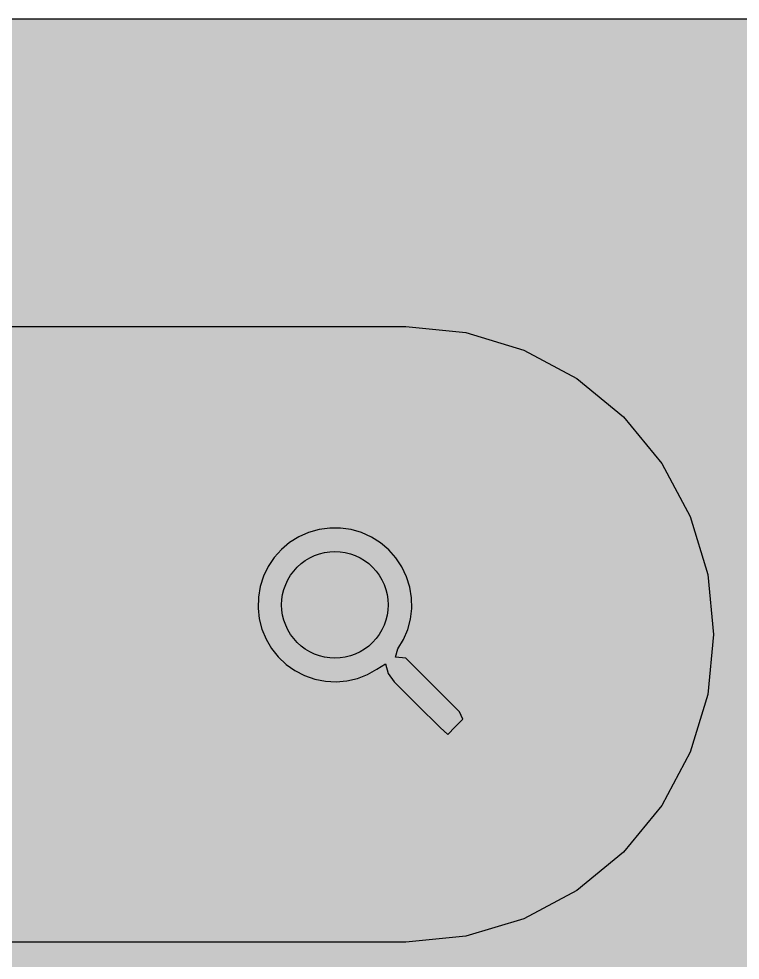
# Model space of a CAD drawing. Extents: x 0 to 1265, y 1 to 2486.
# Drawn here: x 884.8 to 945.7, y 2406.5 to 2486 of the extents above; entities that cross this region are included whole.
import ezdxf

# ---------------------------------------------------------------- set-up
doc = ezdxf.new("R2010")
doc.units = 0

msp = doc.modelspace()

# ---------------------------------------------------------------- hatches: boundary and pattern name
at = {"true_color": 0x1f1f1f}
msp.add_hatch(color=256, dxfattribs=at).paths.add_polyline_path([(0, 2486), (1265, 2486), (1265, 0.656), (0, 0.656)], flags=0)
at = {"true_color": 0x4d5156}
msp.add_hatch(color=256, dxfattribs=at).paths.add_polyline_path([(244.5, 2460), (917.5, 2460), (917.5, 2460), (922.572, 2459.5), (927.45, 2458.021), (931.945, 2455.618), (935.885, 2452.385), (939.118, 2448.445), (941.521, 2443.95), (943, 2439.072), (943.5, 2434), (943.5, 2434), (943.5, 2434), (943, 2428.928), (941.521, 2424.05), (939.118, 2419.555), (935.885, 2415.615), (931.945, 2412.382), (927.45, 2409.979), (922.572, 2408.5), (917.5, 2408), (244.5, 2408), (244.5, 2408), (239.428, 2408.5), (234.55, 2409.979), (230.055, 2412.382), (226.115, 2415.615), (222.882, 2419.555), (220.479, 2424.05), (219, 2428.928), (218.5, 2434), (218.5, 2434), (218.5, 2434), (219, 2439.072), (220.479, 2443.95), (222.882, 2448.445), (226.115, 2452.385), (230.055, 2455.618), (234.55, 2458.021), (239.428, 2459.5), (244.5, 2460)], flags=0)
at = {"true_color": 0xbfbfbf}
h = msp.add_hatch(color=256, dxfattribs=at)
h.paths.add_polyline_path([(917.5, 2432), (916.621, 2432.086), (916.828, 2432.781), (917.297, 2433.563), (917.653, 2434.403), (917.886, 2435.285), (917.993, 2436.192), (917.972, 2437.104), (917.825, 2438.004), (917.552, 2438.875), (917.16, 2439.699), (916.656, 2440.459), (916.05, 2441.142), (915.356, 2441.734), (914.585, 2442.223), (913.754, 2442.599), (912.878, 2442.854), (911.974, 2442.983), (911.062, 2442.985), (910.158, 2442.861), (909.28, 2442.611), (908.447, 2442.24), (907.674, 2441.755), (906.976, 2441.167), (906.367, 2440.488), (905.858, 2439.73), (905.461, 2438.909), (905.183, 2438.04), (905.031, 2437.14), (905.006, 2436.228), (905.107, 2435.321), (905.334, 2434.438), (905.684, 2433.595), (906.148, 2432.81), (906.718, 2432.097), (907.382, 2431.471), (908.126, 2430.943), (908.937, 2430.525), (909.799, 2430.225), (910.695, 2430.049), (911.606, 2430.001), (912.515, 2430.079), (913.404, 2430.285), (914.255, 2430.614), (915.051, 2431.059), (915.774, 2431.525), (916, 2430.703), (916.503, 2429.998), (917.149, 2429.353), (917.796, 2428.708), (918.442, 2428.063), (919.088, 2427.418), (919.735, 2426.773), (920.381, 2426.128), (921.028, 2425.538), (921.673, 2426.183), (922.319, 2426.829), (922.016, 2427.475), (921.371, 2428.122), (920.725, 2428.768), (920.08, 2429.414), (919.435, 2430.061), (918.79, 2430.707), (918.145, 2431.354), (917.5, 2432)], flags=0)
h.paths.add_polyline_path([(911.5, 2432), (911.059, 2432.021), (910.622, 2432.085), (910.193, 2432.192), (909.777, 2432.34), (909.377, 2432.529), (908.998, 2432.756), (908.644, 2433.02), (908.316, 2433.316), (908.02, 2433.644), (907.756, 2433.998), (907.529, 2434.377), (907.34, 2434.777), (907.192, 2435.193), (907.085, 2435.622), (907.021, 2436.059), (907, 2436.5), (907.021, 2436.941), (907.085, 2437.378), (907.192, 2437.807), (907.34, 2438.223), (907.529, 2438.623), (907.756, 2439.002), (908.02, 2439.356), (908.316, 2439.684), (908.644, 2439.98), (908.998, 2440.244), (909.377, 2440.471), (909.777, 2440.66), (910.193, 2440.808), (910.622, 2440.915), (911.059, 2440.979), (911.5, 2441), (911.941, 2440.979), (912.378, 2440.915), (912.807, 2440.808), (913.223, 2440.66), (913.623, 2440.471), (914.002, 2440.244), (914.356, 2439.98), (914.684, 2439.684), (914.98, 2439.356), (915.244, 2439.002), (915.471, 2438.623), (915.66, 2438.223), (915.808, 2437.807), (915.915, 2437.378), (915.979, 2436.941), (916, 2436.5), (915.979, 2436.059), (915.915, 2435.622), (915.808, 2435.193), (915.66, 2434.777), (915.471, 2434.377), (915.244, 2433.998), (914.98, 2433.644), (914.684, 2433.316), (914.356, 2433.02), (914.002, 2432.756), (913.623, 2432.529), (913.223, 2432.34), (912.807, 2432.192), (912.378, 2432.085), (911.941, 2432.021), (911.5, 2432)], flags=0)

# ---------------------------------------------------------------- linework, layer by layer
at = {"true_color": 0x1f1f1f}
msp.add_lwpolyline([(0, 2486), (1265, 2486), (1265, 0.656), (0, 0.656)], close=True, dxfattribs=at)
at = {"true_color": 0x4d5156}
msp.add_lwpolyline([(244.5, 2460), (917.5, 2460), (917.5, 2460), (922.572, 2459.5), (927.45, 2458.021), (931.945, 2455.618), (935.885, 2452.385), (939.118, 2448.445), (941.521, 2443.95), (943, 2439.072), (943.5, 2434), (943.5, 2434), (943.5, 2434), (943, 2428.928), (941.521, 2424.05), (939.118, 2419.555), (935.885, 2415.615), (931.945, 2412.382), (927.45, 2409.979), (922.572, 2408.5), (917.5, 2408), (244.5, 2408)], dxfattribs=at)
at = {"true_color": 0xbfbfbf}
for points in [[(917.5, 2432), (916.621, 2432.086), (916.828, 2432.781), (917.297, 2433.563), (917.653, 2434.403), (917.886, 2435.285), (917.993, 2436.192), (917.972, 2437.104), (917.825, 2438.004), (917.552, 2438.875), (917.16, 2439.699), (916.656, 2440.459), (916.05, 2441.142), (915.356, 2441.734), (914.585, 2442.223), (913.754, 2442.599), (912.878, 2442.854), (911.974, 2442.983), (911.062, 2442.985), (910.158, 2442.861), (909.28, 2442.611), (908.447, 2442.24), (907.674, 2441.755), (906.976, 2441.167), (906.367, 2440.488), (905.858, 2439.73), (905.461, 2438.909), (905.183, 2438.04), (905.031, 2437.14), (905.006, 2436.228), (905.107, 2435.321), (905.334, 2434.438), (905.684, 2433.595), (906.148, 2432.81), (906.718, 2432.097), (907.382, 2431.471), (908.126, 2430.943), (908.937, 2430.525), (909.799, 2430.225), (910.695, 2430.049), (911.606, 2430.001), (912.515, 2430.079), (913.404, 2430.285), (914.255, 2430.614), (915.051, 2431.059), (915.774, 2431.525), (916, 2430.703), (916.503, 2429.998), (917.149, 2429.353), (917.796, 2428.708), (918.442, 2428.063), (919.088, 2427.418), (919.735, 2426.773), (920.381, 2426.128), (921.028, 2425.538), (921.673, 2426.183), (922.319, 2426.829), (922.016, 2427.475), (921.371, 2428.122), (920.725, 2428.768), (920.08, 2429.414), (919.435, 2430.061), (918.79, 2430.707), (918.145, 2431.354), (917.5, 2432)], [(911.5, 2432), (911.059, 2432.021), (910.622, 2432.085), (910.193, 2432.192), (909.777, 2432.34), (909.377, 2432.529), (908.998, 2432.756), (908.644, 2433.02), (908.316, 2433.316), (908.02, 2433.644), (907.756, 2433.998), (907.529, 2434.377), (907.34, 2434.777), (907.192, 2435.193), (907.085, 2435.622), (907.021, 2436.059), (907, 2436.5), (907.021, 2436.941), (907.085, 2437.378), (907.192, 2437.807), (907.34, 2438.223), (907.529, 2438.623), (907.756, 2439.002), (908.02, 2439.356), (908.316, 2439.684), (908.644, 2439.98), (908.998, 2440.244), (909.377, 2440.471), (909.777, 2440.66), (910.193, 2440.808), (910.622, 2440.915), (911.059, 2440.979), (911.5, 2441), (911.941, 2440.979), (912.378, 2440.915), (912.807, 2440.808), (913.223, 2440.66), (913.623, 2440.471), (914.002, 2440.244), (914.356, 2439.98), (914.684, 2439.684), (914.98, 2439.356), (915.244, 2439.002), (915.471, 2438.623), (915.66, 2438.223), (915.808, 2437.807), (915.915, 2437.378), (915.979, 2436.941), (916, 2436.5), (915.979, 2436.059), (915.915, 2435.622), (915.808, 2435.193), (915.66, 2434.777), (915.471, 2434.377), (915.244, 2433.998), (914.98, 2433.644), (914.684, 2433.316), (914.356, 2433.02), (914.002, 2432.756), (913.623, 2432.529), (913.223, 2432.34), (912.807, 2432.192), (912.378, 2432.085), (911.941, 2432.021), (911.5, 2432)]]:
    msp.add_lwpolyline(points, close=True, dxfattribs=at)

doc.saveas('drawing.dxf')
